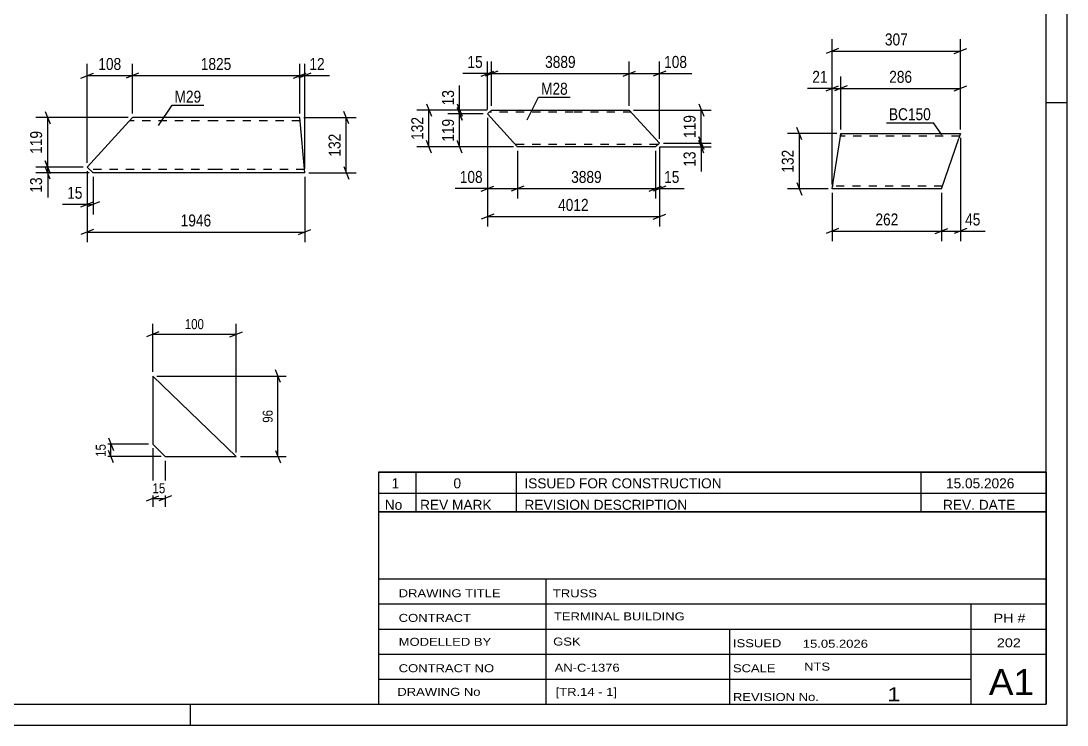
# Model space of a CAD drawing. Header units: millimetres. Extents: x 0 to 420, y 0 to 297.
# Drawn here: x 169.4 to 420, y 0 to 168.6 of the extents above; entities that cross this region are included whole.
import ezdxf

# ---------------------------------------------------------------- set-up
doc = ezdxf.new("R2010")
doc.units = ezdxf.units.MM
doc.linetypes.add('DXK_LINE_DOT2', pattern=[3.9198, 1.9599, -1.9599])
doc.styles.add('Arial Narrow', font='ARIALN.TTF', dxfattribs={"height": 0.2})

# ---------------------------------------------------------------- blocks, each defined once
blk = doc.blocks.new('Unknown-389636898-1132')
at = {"color": 5, "linetype": 'Continuous'}
for p, q in [((420, 0), (420, 297)), ((415, 5), (415, 292)), ((420, 149), (415, 149)), ((5, 5), (415, 5)), ((210, 0), (210, 5)), ((0, 0), (420, 0))]:
    blk.add_line(p, q, dxfattribs=at)
blk = doc.blocks.new('Unknown-389636898-28345')
at = {"color": 7, "linetype": 'Continuous'}
for p, q in [((255, 51.05), (255, 5)), ((255, 51.05), (415, 51.05)), ((415, 51), (415, 5)), ((255, 35), (415, 35)), ((295.14, 35), (295.14, 5)), ((255, 29), (415, 29)), ((397, 5.05), (397, 29.05)), ((255, 23), (415, 23)), ((339.14, 23), (339.14, 5)), ((255, 17), (415, 17)), ((255, 11), (397, 11)), ((255, 5), (415, 5))]:
    blk.add_line(p, q, dxfattribs=at)
at = {"color": 7, "style": 'Arial Narrow'}
for s, height, width, p in [('DRAWING TITLE', 1.9089, 1.425378, (259.88, 30.61)), ('TRUSS', 1.909, 1.425378, (296.81, 30.59)), ('CONTRACT', 1.909, 1.425378, (259.88, 24.71)), ('TERMINAL BUILDING', 1.9089, 1.425378, (297.06, 25.07)), ('MODELLED BY', 1.9089, 1.425378, (259.88, 18.98)), ('GSK', 1.909, 1.425378, (296.88, 19.04)), ('ISSUED', 1.909, 1.425378, (339.94, 18.64)), ('15.05.2026', 1.909, 1.425378, (356.69, 18.52)), ('CONTRACT NO', 1.9089, 1.425378, (259.88, 12.66)), ('AN-C-1376', 1.909, 1.425378, (297.23, 12.78)), ('SCALE', 1.909, 1.425378, (339.94, 12.65)), ('A1', 6.204, 1.25, (401.24, 7.2)), ('DRAWING No', 1.909, 1.425378, (259.56, 7)), ('[TR.14 - 1]', 1.9089, 1.425378, (297.46, 6.99)), ('REVISION No.', 1.9089, 1.425378, (339.94, 5.77)), ('1', 3.34, 1.5, (376.91, 5.68))]:
    blk.add_text(s, height=height, dxfattribs=dict(at, width=width)).set_placement(p)
at = {"color": 7, "linetype": 'Continuous', "style": 'Arial Narrow'}
for s, height, width, p in [('PH #', 2.1, 1.42538, (402.4, 24.55)), ('202', 2.1, 1.42538, (403.19, 18.65)), ('NTS', 1.909, 1.425378, (357, 13.05))]:
    blk.add_text(s, height=height, dxfattribs=dict(at, width=width)).set_placement(p)
blk = doc.blocks.new('Unknown-389636898-28346')
at = {"color": 7, "linetype": 'Continuous'}
for p, q in [((255, 60.55), (415, 60.55)), ((415, 60.55), (255, 60.55)), ((255, 60.55), (255, 55.55)), ((264, 60.55), (264, 55.55)), ((288, 60.55), (288, 55.55)), ((385, 60.55), (385, 55.55)), ((415, 60.55), (415, 55.55)), ((255, 55.55), (415, 55.55)), ((255, 55.55), (255, 51.05)), ((255, 55.55), (415, 55.55)), ((264, 55.55), (264, 51.05)), ((288, 55.55), (288, 51.05)), ((385, 55.55), (385, 51.05)), ((415, 55.55), (415, 51.05)), ((415, 51.05), (255, 51.05))]:
    blk.add_line(p, q, dxfattribs=at)
at = {"color": 7, "linetype": 'Continuous', "style": 'Arial Narrow'}
for s, height, width, p in [('1', 2.39, 1.196471, (258.16, 56.7)), ('0', 2.39, 1.196471, (273, 56.7)), ('ISSUED FOR CONSTRUCTION', 2.3861, 1.196471, (290, 56.7)), ('15.05.2026', 2.386, 1.196471, (391, 56.7)), ('No', 2.386, 1.2, (256.54, 51.55)), ('REV MARK', 2.386, 1.2, (265, 51.55)), ('REVISION DESCRIPTION', 2.3861, 1.2, (290, 51.55)), ('REV. DATE', 2.386, 1.2, (390.28, 51.55))]:
    blk.add_text(s, height=height, dxfattribs=dict(at, width=width)).set_placement(p)
blk = doc.blocks.new('Part-389636898-23247 - 23246')
at = {"color": 2, "linetype": 'Continuous'}
for p, q in [((200.94, 83.57), (200.94, 67.28)), ((220.94, 64.28), (200.94, 83.57)), ((203.94, 64.28), (200.94, 67.28)), ((203.94, 64.28), (220.94, 64.28))]:
    blk.add_line(p, q, dxfattribs=at)
blk = doc.blocks.new('Part-389636898-4502 - 4496')
at = {"color": 2, "linetype": 'Continuous'}
for p, q in [((185.25, 133.61), (196.08, 145.46)), ((216.08, 145.46), (196.08, 145.46)), ((236.18, 145.46), (216.18, 145.46)), ((237.36, 132.26), (236.18, 145.46)), ((186.72, 132.26), (185.25, 133.61)), ((216.08, 132.26), (186.72, 132.26)), ((237.36, 132.26), (216.18, 132.26))]:
    blk.add_line(p, q, dxfattribs=at)
at = {"color": 7, "linetype": 'DXK_LINE_DOT2'}
for p, q in [((216.08, 144.66), (195.35, 144.66)), ((236.25, 144.66), (216.18, 144.66)), ((216.08, 133.06), (185.85, 133.06)), ((237.29, 133.06), (216.18, 133.06)), ((237.29, 133.06), (237.29, 133.12))]:
    blk.add_line(p, q, dxfattribs=at)
blk = doc.blocks.new('Part-389636898-4624 - 4618')
at = {"color": 2, "linetype": 'Continuous'}
for p, q in [((281.13, 146.37), (282.11, 147.27)), ((287.38, 139.54), (281.13, 146.37)), ((282.11, 147.27), (301.68, 147.27)), ((301.78, 147.27), (315.12, 147.27)), ((322.34, 139.37), (315.12, 147.27)), ((288.35, 138.47), (287.38, 139.54)), ((301.68, 138.47), (288.35, 138.47)), ((321.36, 138.47), (301.78, 138.47)), ((321.36, 138.47), (322.34, 139.37))]:
    blk.add_line(p, q, dxfattribs=at)
at = {"color": 7, "linetype": 'DXK_LINE_DOT2'}
for p, q in [((301.68, 146.74), (281.53, 146.74)), ((315.6, 146.74), (301.78, 146.74)), ((287.38, 139.54), (288.28, 138.55)), ((301.68, 139.01), (287.86, 139.01)), ((321.94, 139.01), (301.78, 139.01))]:
    blk.add_line(p, q, dxfattribs=at)
blk = doc.blocks.new('Part-389636898-2817 - 2810')
at = {"color": 2, "linetype": 'Continuous'}
for p, q in [((363.75, 128.42), (365.63, 140.42)), ((365.63, 140.42), (365.82, 141.62)), ((365.82, 141.62), (394.45, 141.62)), ((389.93, 128.42), (394.04, 140.42)), ((394.33, 141.26), (394.04, 140.42)), ((394.42, 141.52), (394.33, 141.26)), ((394.45, 141.62), (394.42, 141.52)), ((389.93, 128.42), (363.75, 128.42))]:
    blk.add_line(p, q, dxfattribs=at)
at = {"color": 7, "linetype": 'DXK_LINE_DOT2'}
for p, q in [((394.25, 141.02), (365.72, 141.02)), ((365.8, 141.52), (365.76, 141.26)), ((365.82, 141.62), (365.8, 141.52)), ((394.45, 141.62), (394.33, 141.26)), ((363.85, 129.06), (363.84, 129.02)), ((363.84, 129.02), (363.85, 129.06)), ((390.13, 129.02), (363.84, 129.02)), ((363.86, 129.16), (363.85, 129.06)), ((363.85, 129.06), (363.86, 129.16))]:
    blk.add_line(p, q, dxfattribs=at)
blk = doc.blocks.new('StraightDimension-389636898-23251 - 23246')
at = {"color": 7, "linetype": 'Continuous'}
for p, q in [((200.94, 66.28), (200.94, 52.28)), ((203.94, 63.28), (203.94, 52.28)), ((199.44, 53.68), (202.44, 54.88)), ((200.94, 54.28), (203.94, 54.28)), ((205.44, 54.88), (202.44, 53.68))]:
    blk.add_line(p, q, dxfattribs=at)
at = {"color": 0}
blk.add_wipeout([(204.46, 55.03), (204.46, 58.53), (200.42, 58.53), (200.42, 55.03)], dxfattribs=at)
at = {"color": 96, "style": 'Arial Narrow'}
blk.add_text('15', height=2.386, dxfattribs=at).set_placement((200.92, 55.53))
blk = doc.blocks.new('StraightDimension-389636898-23305 - 23246')
at = {"color": 7, "linetype": 'Continuous'}
for p, q in [((201.94, 83.57), (232.94, 83.57)), ((231.54, 82.07), (230.34, 85.07)), ((230.94, 64.28), (230.94, 83.57)), ((230.34, 65.78), (231.54, 62.78)), ((221.94, 64.28), (232.94, 64.28))]:
    blk.add_line(p, q, dxfattribs=at)
at = {"color": 0}
blk.add_wipeout([(230.19, 75.95), (226.69, 75.95), (226.69, 71.9), (230.19, 71.9)], dxfattribs=at)
at = {"color": 96, "style": 'Arial Narrow'}
blk.add_text('96', height=2.386, rotation=90.0002, dxfattribs=at).set_placement((229.69, 72.4))
blk = doc.blocks.new('StraightDimension-389636898-23297 - 23246')
at = {"color": 7, "linetype": 'Continuous'}
for p, q in [((200.94, 84.57), (200.94, 96.07)), ((220.94, 65.28), (220.94, 96.07)), ((202.44, 94.17), (199.44, 92.97)), ((200.94, 93.57), (220.94, 93.57)), ((219.44, 92.97), (222.44, 94.17))]:
    blk.add_line(p, q, dxfattribs=at)
at = {"color": 0}
blk.add_wipeout([(213.72, 94.32), (213.72, 97.82), (208.15, 97.82), (208.15, 94.32)], dxfattribs=at)
at = {"color": 96, "style": 'Arial Narrow'}
blk.add_text('100', height=2.386, dxfattribs=at).set_placement((208.65, 94.82))
blk = doc.blocks.new('StraightDimension-389636898-23301 - 23246')
at = {"color": 7, "linetype": 'Continuous'}
for p, q in [((190.34, 68.78), (191.54, 65.78)), ((199.94, 67.28), (188.44, 67.28)), ((191.54, 62.78), (190.34, 65.78)), ((190.94, 64.28), (190.94, 67.28)), ((202.94, 64.28), (188.44, 64.28))]:
    blk.add_line(p, q, dxfattribs=at)
at = {"color": 0}
blk.add_wipeout([(190.19, 67.8), (186.69, 67.8), (186.69, 63.75), (190.19, 63.75)], dxfattribs=at)
at = {"color": 96, "style": 'Arial Narrow'}
blk.add_text('15', height=2.386, rotation=90.0002, dxfattribs=at).set_placement((189.69, 64.25))
blk = doc.blocks.new('StraightDimension-389636898-17413 - 4496')
at = {"color": 7, "linetype": 'Continuous'}
for p, q in [((236.18, 146.46), (236.18, 158.37)), ((237.36, 133.26), (237.36, 158.37)), ((234.68, 154.92), (237.68, 156.12)), ((238.86, 156.12), (235.86, 154.92)), ((236.18, 155.52), (237.36, 155.52))]:
    blk.add_line(p, q, dxfattribs=at)
at = {"color": 0}
blk.add_wipeout([(242.75, 156.27), (242.75, 160.47), (237.89, 160.47), (237.89, 156.27)], dxfattribs=at)
at = {"color": 7, "linetype": 'Continuous'}
blk.add_line((237.36, 155.52), (243.27, 155.52), dxfattribs=at)
blk.add_line((237.36, 155.52), (243.27, 155.52), dxfattribs=at)
at = {"color": 3, "style": 'Arial Narrow'}
blk.add_text('12', height=2.863, dxfattribs=at).set_placement((238.49, 156.87))
blk = doc.blocks.new('StraightDimension-389636898-4598 - 4496')
at = {"color": 7, "linetype": 'Continuous'}
for p, q in [((184.25, 133.61), (172.94, 133.61)), ((175.19, 135.11), (176.39, 132.11)), ((176.39, 130.76), (175.19, 133.76)), ((175.79, 132.26), (175.79, 133.61)), ((185.72, 132.26), (172.94, 132.26))]:
    blk.add_line(p, q, dxfattribs=at)
at = {"color": 0}
blk.add_wipeout([(175.04, 131.74), (170.84, 131.74), (170.84, 126.88), (175.04, 126.88)], dxfattribs=at)
at = {"color": 7, "linetype": 'Continuous'}
blk.add_line((175.79, 132.26), (175.79, 126.35), dxfattribs=at)
blk.add_line((175.79, 132.26), (175.79, 126.35), dxfattribs=at)
at = {"color": 3, "style": 'Arial Narrow'}
blk.add_text('13', height=2.863, rotation=90.0002, dxfattribs=at).set_placement((174.44, 127.48))
blk = doc.blocks.new('StraightDimension-389636898-4582 - 4496')
at = {"color": 7, "linetype": 'Continuous'}
for p, q in [((195.08, 145.46), (172.94, 145.46)), ((175.19, 146.96), (176.39, 143.96)), ((175.79, 133.61), (175.79, 145.46)), ((184.25, 133.61), (172.94, 133.61)), ((176.39, 132.11), (175.19, 135.11))]:
    blk.add_line(p, q, dxfattribs=at)
at = {"color": 0}
blk.add_wipeout([(175.04, 142.88), (170.84, 142.88), (170.84, 136.19), (175.04, 136.19)], dxfattribs=at)
at = {"color": 3, "style": 'Arial Narrow'}
blk.add_text('119', height=2.863, rotation=90.0002, dxfattribs=at).set_placement((174.44, 136.79))
blk = doc.blocks.new('StraightDimension-389636898-4505 - 4496')
at = {"color": 7, "linetype": 'Continuous'}
for p, q in [((185.25, 132.61), (185.25, 115.66)), ((237.36, 131.26), (237.36, 115.66)), ((186.75, 118.66), (183.75, 117.46)), ((185.25, 118.06), (237.36, 118.06)), ((235.86, 117.46), (238.86, 118.66))]:
    blk.add_line(p, q, dxfattribs=at)
at = {"color": 0}
blk.add_wipeout([(215.56, 118.81), (215.56, 123.01), (207.05, 123.01), (207.05, 118.81)], dxfattribs=at)
at = {"color": 3, "style": 'Arial Narrow'}
blk.add_text('1946', height=2.863, dxfattribs=at).set_placement((207.65, 119.41))
blk = doc.blocks.new('StraightDimension-389636898-4516 - 4496')
at = {"color": 7, "linetype": 'Continuous'}
for p, q in [((237.18, 145.46), (249.7, 145.46)), ((247.9, 143.96), (246.7, 146.96)), ((247.3, 132.26), (247.3, 145.46)), ((246.7, 133.76), (247.9, 130.76)), ((238.36, 132.26), (249.7, 132.26))]:
    blk.add_line(p, q, dxfattribs=at)
at = {"color": 0}
blk.add_wipeout([(246.55, 142.2), (242.35, 142.2), (242.35, 135.52), (246.55, 135.52)], dxfattribs=at)
at = {"color": 3, "style": 'Arial Narrow'}
blk.add_text('132', height=2.863, rotation=90.0002, dxfattribs=at).set_placement((245.95, 136.12))
blk = doc.blocks.new('StraightDimension-389636898-4533 - 4496')
at = {"color": 7, "linetype": 'Continuous'}
for p, q in [((185.25, 132.61), (185.25, 122.27)), ((186.72, 131.26), (186.72, 122.27)), ((183.75, 124.07), (186.75, 125.27)), ((188.22, 125.27), (185.22, 124.07)), ((185.25, 124.67), (186.72, 124.67))]:
    blk.add_line(p, q, dxfattribs=at)
at = {"color": 0}
blk.add_wipeout([(184.72, 125.42), (184.72, 129.62), (179.86, 129.62), (179.86, 125.42)], dxfattribs=at)
at = {"color": 7, "linetype": 'Continuous'}
blk.add_line((185.25, 124.67), (179.34, 124.67), dxfattribs=at)
blk.add_line((185.25, 124.67), (179.34, 124.67), dxfattribs=at)
at = {"color": 3, "style": 'Arial Narrow'}
blk.add_text('15', height=2.863, dxfattribs=at).set_placement((180.46, 126.02))
blk = doc.blocks.new('StraightDimension-389636898-17414 - 4496')
at = {"color": 7, "linetype": 'Continuous'}
for p, q in [((196.08, 146.46), (196.08, 158.37)), ((236.18, 146.46), (236.18, 158.37)), ((197.58, 156.12), (194.58, 154.92)), ((196.08, 155.52), (236.18, 155.52)), ((234.68, 154.92), (237.68, 156.12))]:
    blk.add_line(p, q, dxfattribs=at)
at = {"color": 0}
blk.add_wipeout([(220.39, 156.27), (220.39, 160.47), (211.87, 160.47), (211.87, 156.27)], dxfattribs=at)
at = {"color": 3, "style": 'Arial Narrow'}
blk.add_text('1825', height=2.863, dxfattribs=at).set_placement((212.47, 156.87))
blk = doc.blocks.new('StraightDimension-389636898-17415 - 4496')
at = {"color": 7, "linetype": 'Continuous'}
for p, q in [((185.25, 134.61), (185.25, 158.37)), ((196.08, 146.46), (196.08, 158.37)), ((183.75, 154.92), (186.75, 156.12)), ((185.25, 155.52), (196.08, 155.52)), ((197.58, 156.12), (194.58, 154.92))]:
    blk.add_line(p, q, dxfattribs=at)
at = {"color": 0}
blk.add_wipeout([(194.01, 156.27), (194.01, 160.47), (187.32, 160.47), (187.32, 156.27)], dxfattribs=at)
at = {"color": 3, "style": 'Arial Narrow'}
blk.add_text('108', height=2.863, dxfattribs=at).set_placement((187.92, 156.87))
blk = doc.blocks.new('StraightDimension-389636898-28317 - 4618')
at = {"color": 7, "linetype": 'Continuous'}
for p, q in [((266.51, 148.77), (267.71, 145.77)), ((281.11, 147.27), (264.26, 147.27)), ((267.11, 138.47), (267.11, 147.27)), ((287.35, 138.47), (264.26, 138.47)), ((267.71, 136.97), (266.51, 139.97))]:
    blk.add_line(p, q, dxfattribs=at)
at = {"color": 0}
blk.add_wipeout([(266.36, 146.22), (262.16, 146.22), (262.16, 139.53), (266.36, 139.53)], dxfattribs=at)
at = {"color": 3, "style": 'Arial Narrow'}
blk.add_text('132', height=2.863, rotation=90.0002, dxfattribs=at).set_placement((265.76, 140.13))
blk = doc.blocks.new('StraightDimension-389636898-4712 - 4618')
at = {"color": 7, "linetype": 'Continuous'}
for p, q in [((331.75, 148.77), (332.95, 145.77)), ((316.12, 147.27), (334.75, 147.27)), ((332.35, 139.37), (332.35, 147.27)), ((332.95, 137.87), (331.75, 140.87)), ((323.34, 139.37), (334.75, 139.37))]:
    blk.add_line(p, q, dxfattribs=at)
at = {"color": 0}
blk.add_wipeout([(331.6, 146.66), (327.4, 146.66), (327.4, 139.98), (331.6, 139.98)], dxfattribs=at)
at = {"color": 3, "style": 'Arial Narrow'}
blk.add_text('119', height=2.863, rotation=90.0002, dxfattribs=at).set_placement((331, 140.58))
blk = doc.blocks.new('StraightDimension-389636898-4643 - 4618')
at = {"color": 7, "linetype": 'Continuous'}
for p, q in [((282.11, 148.27), (282.11, 158.86)), ((315.12, 148.27), (315.12, 158.86)), ((283.61, 156.61), (280.61, 155.41)), ((282.11, 156.01), (315.12, 156.01)), ((313.62, 155.41), (316.62, 156.61))]:
    blk.add_line(p, q, dxfattribs=at)
at = {"color": 0}
blk.add_wipeout([(302.87, 156.76), (302.87, 160.96), (294.36, 160.96), (294.36, 156.76)], dxfattribs=at)
at = {"color": 3, "style": 'Arial Narrow'}
blk.add_text('3889', height=2.863, dxfattribs=at).set_placement((294.96, 157.36))
blk = doc.blocks.new('StraightDimension-389636898-4627 - 4618')
at = {"color": 7, "linetype": 'Continuous'}
for p, q in [((281.13, 147.37), (281.13, 158.86)), ((282.11, 148.27), (282.11, 158.86)), ((279.63, 155.41), (282.63, 156.61)), ((283.61, 156.61), (280.61, 155.41)), ((281.13, 156.01), (282.11, 156.01))]:
    blk.add_line(p, q, dxfattribs=at)
at = {"color": 0}
blk.add_wipeout([(280.6, 156.76), (280.6, 160.96), (275.75, 160.96), (275.75, 156.76)], dxfattribs=at)
at = {"color": 7, "linetype": 'Continuous'}
blk.add_line((281.13, 156.01), (275.22, 156.01), dxfattribs=at)
blk.add_line((281.13, 156.01), (275.22, 156.01), dxfattribs=at)
at = {"color": 3, "style": 'Arial Narrow'}
blk.add_text('15', height=2.863, dxfattribs=at).set_placement((276.35, 157.36))
blk = doc.blocks.new('StraightDimension-389636898-4662 - 4618')
at = {"color": 7, "linetype": 'Continuous'}
for p, q in [((315.12, 148.27), (315.12, 158.86)), ((322.34, 140.37), (322.34, 158.86)), ((313.62, 155.41), (316.62, 156.61)), ((315.12, 156.01), (322.34, 156.01)), ((323.84, 156.61), (320.84, 155.41))]:
    blk.add_line(p, q, dxfattribs=at)
at = {"color": 0}
blk.add_wipeout([(329.55, 156.76), (329.55, 160.96), (322.87, 160.96), (322.87, 156.76)], dxfattribs=at)
at = {"color": 7, "linetype": 'Continuous'}
blk.add_line((322.34, 156.01), (330.08, 156.01), dxfattribs=at)
blk.add_line((322.34, 156.01), (330.08, 156.01), dxfattribs=at)
at = {"color": 3, "style": 'Arial Narrow'}
blk.add_text('108', height=2.863, dxfattribs=at).set_placement((323.47, 157.36))
blk = doc.blocks.new('StraightDimension-389636898-4695 - 4618')
at = {"color": 7, "linetype": 'Continuous'}
for p, q in [((273.88, 147.87), (275.08, 144.87)), ((280.13, 146.37), (271.63, 146.37)), ((274.48, 138.47), (274.48, 146.37)), ((287.35, 138.47), (271.63, 138.47)), ((275.08, 136.97), (273.88, 139.97))]:
    blk.add_line(p, q, dxfattribs=at)
at = {"color": 0}
blk.add_wipeout([(273.73, 145.77), (269.53, 145.77), (269.53, 139.08), (273.73, 139.08)], dxfattribs=at)
at = {"color": 3, "style": 'Arial Narrow'}
blk.add_text('119', height=2.863, rotation=90.0002, dxfattribs=at).set_placement((273.13, 139.68))
blk = doc.blocks.new('StraightDimension-389636898-4679 - 4618')
at = {"color": 7, "linetype": 'Continuous'}
for p, q in [((273.88, 148.77), (275.08, 145.77)), ((275.08, 144.87), (273.88, 147.87)), ((281.11, 147.27), (271.63, 147.27)), ((280.13, 146.37), (271.63, 146.37)), ((274.48, 146.37), (274.48, 147.27))]:
    blk.add_line(p, q, dxfattribs=at)
at = {"color": 0}
blk.add_wipeout([(273.73, 152.65), (269.53, 152.65), (269.53, 147.8), (273.73, 147.8)], dxfattribs=at)
at = {"color": 7, "linetype": 'Continuous'}
blk.add_line((274.48, 147.27), (274.48, 153.18), dxfattribs=at)
blk.add_line((274.48, 147.27), (274.48, 153.18), dxfattribs=at)
at = {"color": 3, "style": 'Arial Narrow'}
blk.add_text('13', height=2.863, rotation=90.0002, dxfattribs=at).set_placement((273.13, 148.4))
blk = doc.blocks.new('StraightDimension-389636898-4725 - 4618')
at = {"color": 7, "linetype": 'Continuous'}
for p, q in [((331.75, 140.87), (332.95, 137.87)), ((322.36, 138.47), (334.75, 138.47)), ((323.34, 139.37), (334.75, 139.37)), ((332.95, 136.97), (331.75, 139.97)), ((332.35, 138.47), (332.35, 139.37))]:
    blk.add_line(p, q, dxfattribs=at)
at = {"color": 0}
blk.add_wipeout([(331.6, 137.95), (327.4, 137.95), (327.4, 133.09), (331.6, 133.09)], dxfattribs=at)
at = {"color": 7, "linetype": 'Continuous'}
blk.add_line((332.35, 138.47), (332.35, 132.57), dxfattribs=at)
blk.add_line((332.35, 138.47), (332.35, 132.57), dxfattribs=at)
at = {"color": 3, "style": 'Arial Narrow'}
blk.add_text('13', height=2.863, rotation=90.0002, dxfattribs=at).set_placement((331, 133.69))
blk = doc.blocks.new('StraightDimension-389636898-4774 - 4618')
at = {"color": 7, "linetype": 'Continuous'}
for p, q in [((281.13, 145.37), (281.13, 119.38)), ((322.34, 138.37), (322.34, 119.38)), ((282.63, 122.38), (279.63, 121.18)), ((281.13, 121.78), (322.34, 121.78)), ((320.84, 121.18), (323.84, 122.38))]:
    blk.add_line(p, q, dxfattribs=at)
at = {"color": 0}
blk.add_wipeout([(305.99, 122.53), (305.99, 126.73), (297.48, 126.73), (297.48, 122.53)], dxfattribs=at)
at = {"color": 3, "style": 'Arial Narrow'}
blk.add_text('4012', height=2.863, dxfattribs=at).set_placement((298.08, 123.13))
blk = doc.blocks.new('StraightDimension-389636898-17290 - 4618')
at = {"color": 7, "linetype": 'Continuous'}
for p, q in [((322.34, 138.37), (322.34, 126.07)), ((321.36, 137.47), (321.36, 126.07)), ((319.86, 127.87), (322.86, 129.07)), ((323.84, 129.07), (320.84, 127.87)), ((321.36, 128.47), (322.34, 128.47))]:
    blk.add_line(p, q, dxfattribs=at)
at = {"color": 0}
blk.add_wipeout([(327.72, 129.22), (327.72, 133.42), (322.87, 133.42), (322.87, 129.22)], dxfattribs=at)
at = {"color": 7, "linetype": 'Continuous'}
blk.add_line((322.34, 128.47), (328.25, 128.47), dxfattribs=at)
blk.add_line((322.34, 128.47), (328.25, 128.47), dxfattribs=at)
at = {"color": 3, "style": 'Arial Narrow'}
blk.add_text('15', height=2.863, dxfattribs=at).set_placement((323.47, 129.82))
blk = doc.blocks.new('StraightDimension-389636898-17291 - 4618')
at = {"color": 7, "linetype": 'Continuous'}
for p, q in [((288.35, 137.47), (288.35, 126.07)), ((321.36, 137.47), (321.36, 126.07)), ((289.85, 129.07), (286.85, 127.87)), ((288.35, 128.47), (321.36, 128.47)), ((319.86, 127.87), (322.86, 129.07))]:
    blk.add_line(p, q, dxfattribs=at)
at = {"color": 0}
blk.add_wipeout([(309.11, 129.22), (309.11, 133.42), (300.6, 133.42), (300.6, 129.22)], dxfattribs=at)
at = {"color": 3, "style": 'Arial Narrow'}
blk.add_text('3889', height=2.863, dxfattribs=at).set_placement((301.2, 129.82))
blk = doc.blocks.new('StraightDimension-389636898-17292 - 4618')
at = {"color": 7, "linetype": 'Continuous'}
for p, q in [((281.13, 145.37), (281.13, 126.07)), ((288.35, 137.47), (288.35, 126.07)), ((279.63, 127.87), (282.63, 129.07)), ((281.13, 128.47), (288.35, 128.47)), ((289.85, 129.07), (286.85, 127.87))]:
    blk.add_line(p, q, dxfattribs=at)
at = {"color": 0}
blk.add_wipeout([(280.6, 129.22), (280.6, 133.42), (273.92, 133.42), (273.92, 129.22)], dxfattribs=at)
at = {"color": 7, "linetype": 'Continuous'}
blk.add_line((281.13, 128.47), (273.39, 128.47), dxfattribs=at)
blk.add_line((281.13, 128.47), (273.39, 128.47), dxfattribs=at)
at = {"color": 3, "style": 'Arial Narrow'}
blk.add_text('108', height=2.863, dxfattribs=at).set_placement((274.52, 129.82))
blk = doc.blocks.new('StraightDimension-389636898-2899 - 2810')
at = {"color": 7, "linetype": 'Continuous'}
for p, q in [((394.45, 140.62), (394.45, 115.89)), ((389.93, 127.42), (389.93, 115.89)), ((388.43, 117.69), (391.43, 118.89)), ((389.93, 118.29), (394.45, 118.29)), ((395.95, 118.89), (392.95, 117.69))]:
    blk.add_line(p, q, dxfattribs=at)
at = {"color": 0}
blk.add_wipeout([(399.83, 119.04), (399.83, 123.24), (394.98, 123.24), (394.98, 119.04)], dxfattribs=at)
at = {"color": 7, "linetype": 'Continuous'}
blk.add_line((394.45, 118.29), (400.36, 118.29), dxfattribs=at)
blk.add_line((394.45, 118.29), (400.36, 118.29), dxfattribs=at)
at = {"color": 3, "style": 'Arial Narrow'}
blk.add_text('45', height=2.863, dxfattribs=at).set_placement((395.58, 119.64))
blk = doc.blocks.new('StraightDimension-389636898-2859 - 2810')
at = {"color": 7, "linetype": 'Continuous'}
for p, q in [((363.75, 129.42), (363.75, 164.25)), ((394.45, 142.62), (394.45, 164.25)), ((365.25, 162), (362.25, 160.8)), ((363.75, 161.4), (394.45, 161.4)), ((392.95, 160.8), (395.95, 162))]:
    blk.add_line(p, q, dxfattribs=at)
at = {"color": 0}
blk.add_wipeout([(382.44, 162.15), (382.44, 166.35), (375.76, 166.35), (375.76, 162.15)], dxfattribs=at)
at = {"color": 3, "style": 'Arial Narrow'}
blk.add_text('307', height=2.863, dxfattribs=at).set_placement((376.36, 162.75))
blk = doc.blocks.new('StraightDimension-389636898-2819 - 2810')
at = {"color": 7, "linetype": 'Continuous'}
for p, q in [((367.32, 153.04), (364.32, 151.84)), ((365.82, 142.62), (365.82, 155.29)), ((392.95, 151.84), (395.95, 153.04)), ((394.45, 142.62), (394.45, 155.29)), ((365.82, 152.44), (394.45, 152.44))]:
    blk.add_line(p, q, dxfattribs=at)
at = {"color": 0}
blk.add_wipeout([(383.48, 153.19), (383.48, 157.39), (376.79, 157.39), (376.79, 153.19)], dxfattribs=at)
at = {"color": 3, "style": 'Arial Narrow'}
blk.add_text('286', height=2.863, dxfattribs=at).set_placement((377.39, 153.79))
blk = doc.blocks.new('StraightDimension-389636898-2873 - 2810')
at = {"color": 7, "linetype": 'Continuous'}
for p, q in [((363.75, 127.42), (363.75, 115.89)), ((389.93, 127.42), (389.93, 115.89)), ((365.25, 118.89), (362.25, 117.69)), ((363.75, 118.29), (389.93, 118.29)), ((388.43, 117.69), (391.43, 118.89))]:
    blk.add_line(p, q, dxfattribs=at)
at = {"color": 0}
blk.add_wipeout([(380.18, 119.04), (380.18, 123.24), (373.49, 123.24), (373.49, 119.04)], dxfattribs=at)
at = {"color": 3, "style": 'Arial Narrow'}
blk.add_text('262', height=2.863, dxfattribs=at).set_placement((374.09, 119.64))
blk = doc.blocks.new('StraightDimension-389636898-2841 - 2810')
at = {"color": 7, "linetype": 'Continuous'}
for p, q in [((362.25, 151.84), (365.25, 153.04)), ((363.75, 129.42), (363.75, 155.29)), ((367.32, 153.04), (364.32, 151.84)), ((365.82, 142.62), (365.82, 155.29)), ((363.75, 152.44), (365.82, 152.44))]:
    blk.add_line(p, q, dxfattribs=at)
at = {"color": 0}
blk.add_wipeout([(363.22, 153.19), (363.22, 157.39), (358.36, 157.39), (358.36, 153.19)], dxfattribs=at)
at = {"color": 7, "linetype": 'Continuous'}
blk.add_line((363.75, 152.44), (357.84, 152.44), dxfattribs=at)
blk.add_line((363.75, 152.44), (357.84, 152.44), dxfattribs=at)
at = {"color": 3, "style": 'Arial Narrow'}
blk.add_text('21', height=2.863, dxfattribs=at).set_placement((358.96, 153.79))
blk = doc.blocks.new('StraightDimension-389636898-2927 - 2810')
at = {"color": 7, "linetype": 'Continuous'}
for p, q in [((356.46, 140.12), (355.26, 143.12)), ((364.82, 141.62), (353.01, 141.62)), ((355.86, 128.42), (355.86, 141.62)), ((362.75, 128.42), (353.01, 128.42)), ((355.26, 129.92), (356.46, 126.92))]:
    blk.add_line(p, q, dxfattribs=at)
at = {"color": 0}
blk.add_wipeout([(355.11, 138.36), (350.91, 138.36), (350.91, 131.67), (355.11, 131.67)], dxfattribs=at)
at = {"color": 3, "style": 'Arial Narrow'}
blk.add_text('132', height=2.863, rotation=90.0002, dxfattribs=at).set_placement((354.51, 132.27))
blk = doc.blocks.new('Mark-389636898-4498 - 4496')
at = {"color": 0}
blk.add_wipeout([(212.57, 149.05), (212.57, 152.05), (206.18, 152.05), (206.18, 149.05)], dxfattribs=at)
blk.add_wipeout([(212.57, 149.05), (212.57, 152.05), (206.18, 152.05), (206.18, 149.05)], dxfattribs=at)
at = {"color": 30, "linetype": 'Continuous'}
for p, q in [((202.32, 143.61), (205.58, 148.45)), ((205.58, 148.45), (213.17, 148.45))]:
    blk.add_line(p, q, dxfattribs=at)
at = {"color": 3, "style": 'Arial Narrow'}
blk.add_text('M29', height=2.863, dxfattribs=at).set_placement((206.18, 149.05))
blk = doc.blocks.new('Mark-389636898-4620 - 4618')
at = {"color": 0}
blk.add_wipeout([(300.38, 150.94), (300.38, 153.94), (293.99, 153.94), (293.99, 150.94)], dxfattribs=at)
blk.add_wipeout([(300.38, 150.94), (300.38, 153.94), (293.99, 153.94), (293.99, 150.94)], dxfattribs=at)
at = {"color": 30, "linetype": 'Continuous'}
for p, q in [((290.65, 144.93), (293.39, 150.34)), ((293.39, 150.34), (300.98, 150.34))]:
    blk.add_line(p, q, dxfattribs=at)
at = {"color": 3, "style": 'Arial Narrow'}
blk.add_text('M28', height=2.863, dxfattribs=at).set_placement((293.99, 150.94))
blk = doc.blocks.new('Mark-389636898-2813 - 2810')
at = {"color": 0}
blk.add_wipeout([(387.37, 144.84), (387.37, 147.84), (377.32, 147.84), (377.32, 144.84)], dxfattribs=at)
blk.add_wipeout([(387.37, 144.84), (387.37, 147.84), (377.32, 147.84), (377.32, 144.84)], dxfattribs=at)
at = {"color": 30, "linetype": 'Continuous'}
for p in [(376.72, 144.24), (390.03, 141.31)]:
    blk.add_line(p, (387.97, 144.24), dxfattribs=at)
at = {"color": 3, "style": 'Arial Narrow'}
blk.add_text('BC150', height=2.863, dxfattribs=at).set_placement((377.32, 144.84))

msp = doc.modelspace()

# ---------------------------------------------------------------- block references
for name in ['Unknown-389636898-1132', 'Part-389636898-4502 - 4496', 'Part-389636898-4624 - 4618', 'Part-389636898-2817 - 2810', 'Part-389636898-23247 - 23246', 'Unknown-389636898-28346', 'Unknown-389636898-28345']:
    msp.add_blockref(name, (0, 0))

# ---------------------------------------------------------------- next in the draw order: block references
for name in ['StraightDimension-389636898-17413 - 4496', 'StraightDimension-389636898-28317 - 4618', 'StraightDimension-389636898-4712 - 4618', 'StraightDimension-389636898-2899 - 2810', 'StraightDimension-389636898-4598 - 4496', 'StraightDimension-389636898-23251 - 23246']:
    msp.add_blockref(name, (0, 0))

# ---------------------------------------------------------------- next in the draw order: block references
for name in ['StraightDimension-389636898-2859 - 2810', 'StraightDimension-389636898-4643 - 4618', 'StraightDimension-389636898-4582 - 4496', 'StraightDimension-389636898-2873 - 2810', 'StraightDimension-389636898-23305 - 23246']:
    msp.add_blockref(name, (0, 0))

# ---------------------------------------------------------------- next in the draw order: block references
for name in ['StraightDimension-389636898-4627 - 4618', 'StraightDimension-389636898-4662 - 4618', 'StraightDimension-389636898-2819 - 2810', 'StraightDimension-389636898-4505 - 4496', 'StraightDimension-389636898-23297 - 23246']:
    msp.add_blockref(name, (0, 0))

# ---------------------------------------------------------------- next in the draw order: block references
for name in ['StraightDimension-389636898-2841 - 2810', 'StraightDimension-389636898-4695 - 4618', 'StraightDimension-389636898-4516 - 4496', 'Mark-389636898-2813 - 2810', 'StraightDimension-389636898-4725 - 4618', 'StraightDimension-389636898-4533 - 4496', 'StraightDimension-389636898-23301 - 23246']:
    msp.add_blockref(name, (0, 0))

# ---------------------------------------------------------------- next in the draw order: block references
for name in ['StraightDimension-389636898-17414 - 4496', 'StraightDimension-389636898-4679 - 4618', 'StraightDimension-389636898-2927 - 2810']:
    msp.add_blockref(name, (0, 0))

# ---------------------------------------------------------------- next in the draw order: block references
for name in ['StraightDimension-389636898-17415 - 4496', 'Mark-389636898-4498 - 4496', 'StraightDimension-389636898-4774 - 4618']:
    msp.add_blockref(name, (0, 0))

# ---------------------------------------------------------------- next in the draw order: block references
msp.add_blockref('StraightDimension-389636898-17290 - 4618', (0, 0))

# ---------------------------------------------------------------- next in the draw order: block references
msp.add_blockref('StraightDimension-389636898-17291 - 4618', (0, 0))

# ---------------------------------------------------------------- next in the draw order: block references
msp.add_blockref('StraightDimension-389636898-17292 - 4618', (0, 0))

# ---------------------------------------------------------------- next in the draw order: block references
msp.add_blockref('Mark-389636898-4620 - 4618', (0, 0))

doc.saveas('drawing.dxf')
